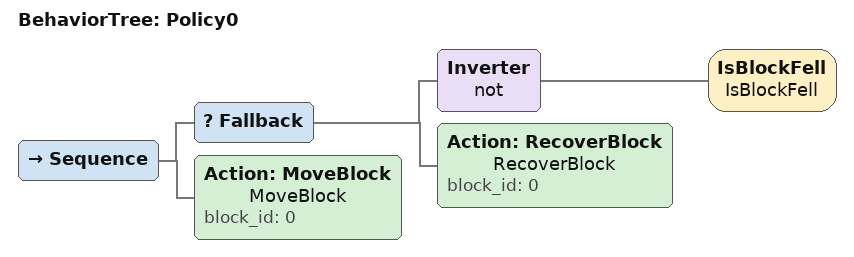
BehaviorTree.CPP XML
<?xml version="1.0"?>
<root main_tree_to_execute="Policy0" BTCPP_format="3">

  <BehaviorTree ID="Policy0">
    <Sequence>
      <Fallback>
        <Inverter name="not">
          <IsBlockFell name="IsBlockFell"/>
        </Inverter>
        <Action name="RecoverBlock" ID="RecoverBlock" block_id="0"/>
      </Fallback>
      <Action name="MoveBlock" ID="MoveBlock" block_id="0"/>
    </Sequence>
  </BehaviorTree>

</root>
